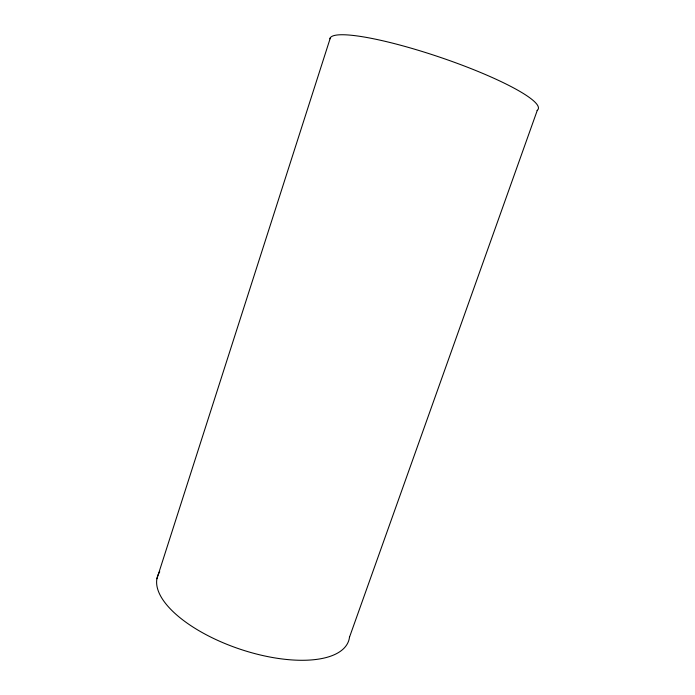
<?xml version="1.0" encoding="UTF-8"?>
<svg xmlns="http://www.w3.org/2000/svg" width="695" height="695" viewBox="0 0 695 695"><rect width="100%" height="100%" fill="white"/><g stroke="black" fill="none" stroke-linecap="round" stroke-linejoin="round"><path stroke-width="1.04" d="M156.922 578.735L330.446 37.591M349.472 637.263L537.296 110.314M349.533 636.802A100.862 42.743 18.7 0 1 238.594 648.678A100.862 42.743 18.7 0 1 159.746 571.776M329.899 38.824A109.949 17.418 18.7 0 1 443.923 58.597A109.949 17.418 18.7 0 1 537.131 110.453"/></g></svg>
